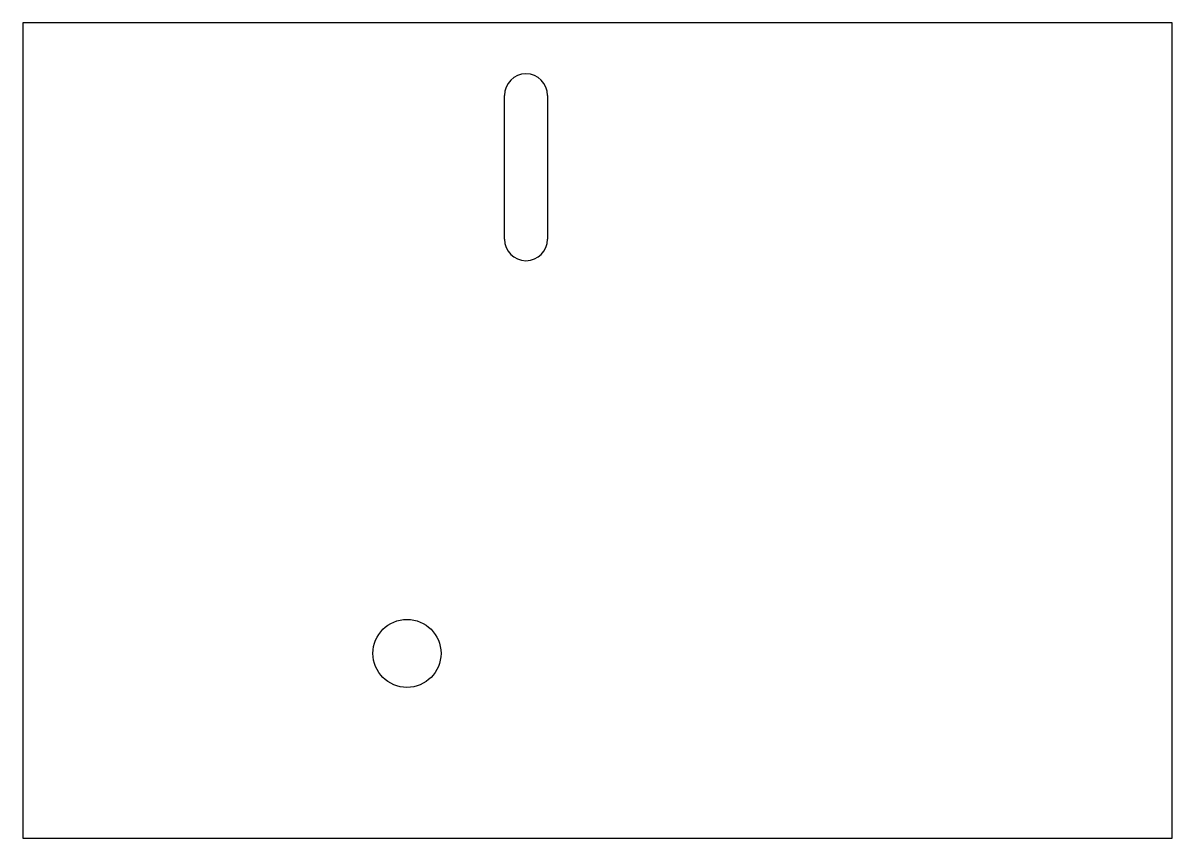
# Model space of a CAD drawing. Header units: millimetres. Extents: x 0 to 267, y 0 to 190.
import ezdxf

# ---------------------------------------------------------------- set-up
doc = ezdxf.new("R2010")
doc.units = ezdxf.units.MM
doc.layers.add('CUT', color=7, linetype='Continuous')

msp = doc.modelspace()

# ---------------------------------------------------------------- linework, layer by layer
at = {"layer": 'CUT'}
for p, q in [((267.36, 189.61), (0, 189.61)), ((0, 189.61), (0, 0)), ((267.36, 0), (267.36, 189.61)), ((112.01, 139.34), (112.01, 172.74)), ((122.08, 172.74), (122.08, 139.34)), ((0, 0), (267.36, 0))]:
    msp.add_line(p, q, dxfattribs=at)
msp.add_circle((89.35, 42.95), 7.92, dxfattribs=at)
for centre, start, end in [((117.04, 172.74), 0, -180), ((117.04, 139.34), 180, 0)]:
    msp.add_arc(centre, 5.03, start, end, dxfattribs=at)

doc.saveas('drawing.dxf')
